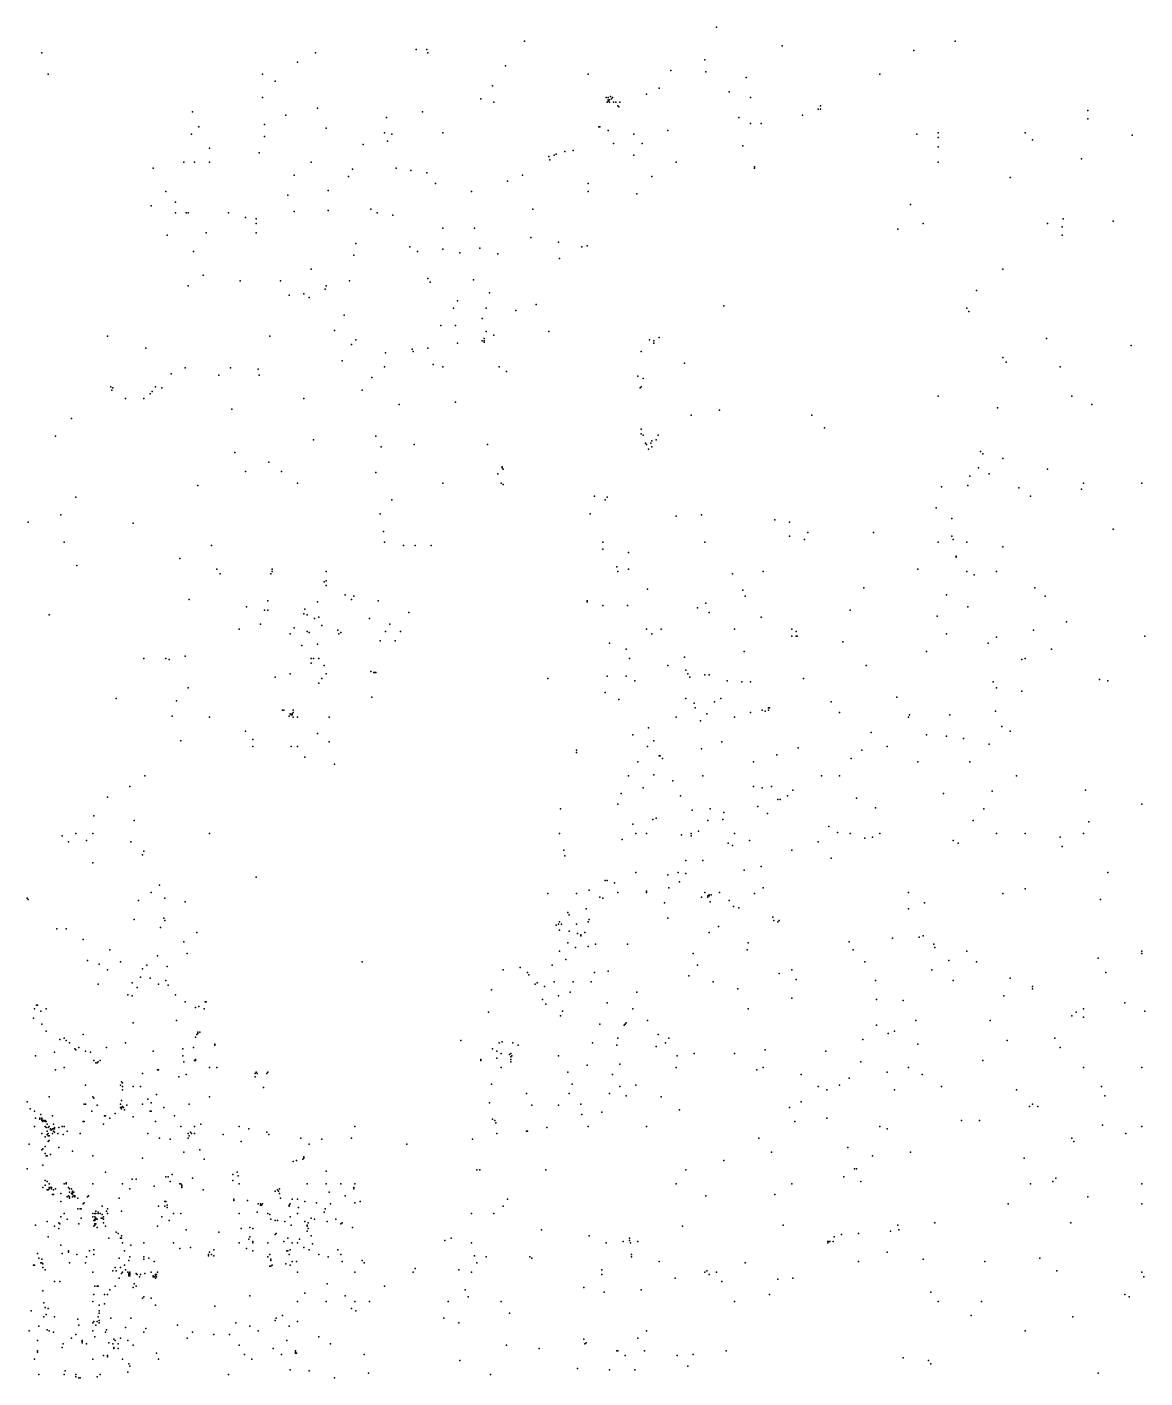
# Model space of a CAD drawing. Header units: metres. Extents: x -539835 to 285658, y -214352 to 691648.
# Drawn here: x -41837 to -31249, y 24864 to 37655 of the extents above; entities that cross this region are included whole.
import ezdxf

# ---------------------------------------------------------------- set-up
doc = ezdxf.new("R2010")
doc.units = ezdxf.units.M
doc.layers.add('PROPERTIES', color=7, linetype='CONTINUOUS')

msp = doc.modelspace()

# ---------------------------------------------------------------- linework, layer by layer
at = {"layer": 'PROPERTIES'}
for p in [(-35307.35, 37654.53), (-37125.594, 37520.946), (-33047.101, 37520.946), (-41696.319, 37409.626), (-39104.567, 37409.626), (-38150.24, 37443.022), (-38049.785, 37443.022), (-38039.739, 37409.626), (-34684.526, 37476.418), (-33438.877, 37431.89), (-39275.342, 37320.57), (-37306.414, 37287.174), (-35739.308, 37242.646), (-35417.851, 37342.834), (-35407.805, 37231.514), (-41636.046, 37209.25), (-39606.845, 37209.25), (-39486.298, 37142.458), (-37426.961, 37097.93), (-36522.861, 37209.25), (-35026.074, 37175.854), (-33760.335, 37209.25), (-39606.845, 36986.61), (-37537.462, 36975.478), (-36352.087, 36986.61), (-36331.996, 36986.61), (-36311.905, 36997.742), (-36301.859, 36975.478), (-36301.859, 36975.478), (-36291.814, 36986.61), (-35970.356, 37020.006), (-35849.809, 37075.666), (-35186.803, 37042.27), (-34985.892, 36986.61), (-40269.851, 36853.026), (-39084.476, 36886.422), (-38089.967, 36853.026), (-37416.915, 36942.082), (-36342.041, 36942.082), (-36331.996, 36964.346), (-36331.996, 36953.214), (-36321.95, 36964.346), (-36321.95, 36964.346), (-36321.95, 36942.082), (-36281.768, 36942.082), (-36261.677, 36942.082), (-36241.586, 36908.686), (-36231.54, 36897.554), (-36221.495, 36942.082), (-34342.977, 36875.29), (-34322.886, 36908.686), (-34322.886, 36875.29), (-31791.407, 36864.158), (-31791.407, 36864.158), (-39586.754, 36730.574), (-39385.843, 36819.63), (-38431.516, 36797.366), (-35096.393, 36797.366), (-34985.892, 36741.706), (-34885.437, 36741.706), (-34493.66, 36819.63), (-31791.407, 36786.234), (-40279.897, 36641.518), (-40209.578, 36708.31), (-39586.754, 36619.254), (-39004.112, 36697.178), (-38451.607, 36652.65), (-38381.288, 36641.518), (-37899.102, 36652.65), (-36422.406, 36708.31), (-36412.36, 36708.31), (-36331.996, 36674.914), (-36090.903, 36641.518), (-35769.445, 36674.914), (-33408.741, 36641.518), (-33207.83, 36652.65), (-33207.83, 36608.122), (-32384.095, 36652.65), (-32313.776, 36585.858), (-31369.494, 36630.386), (-40109.122, 36507.934), (-39636.982, 36463.406), (-38652.518, 36541.33), (-38421.47, 36574.726), (-36743.863, 36474.538), (-36663.499, 36485.67), (-36281.768, 36552.462), (-36010.538, 36552.462), (-35056.211, 36530.198), (-33207.83, 36519.066), (-40350.216, 36374.35), (-40249.76, 36374.35), (-40109.122, 36374.35), (-39144.75, 36374.35), (-36894.547, 36430.01), (-36884.501, 36396.614), (-36844.319, 36441.142), (-36824.228, 36452.274), (-36090.903, 36441.142), (-35689.081, 36374.35), (-34945.71, 36329.822), (-33207.83, 36374.35), (-31851.681, 36407.746), (-40641.537, 36318.69), (-39305.478, 36251.898), (-38793.155, 36240.766), (-38752.973, 36307.558), (-38341.106, 36318.69), (-38200.468, 36296.426), (-38049.785, 36274.162), (-37145.685, 36251.898), (-35920.128, 36240.766), (-34945.71, 36318.69), (-32524.732, 36229.634), (-40520.99, 36096.05), (-38984.021, 36107.182), (-37969.42, 36173.974), (-37627.872, 36096.05), (-37286.323, 36196.238), (-36522.861, 36173.974), (-36522.861, 36096.05), (-36060.766, 36073.786), (-40661.628, 35962.466), (-40430.58, 35995.862), (-39365.752, 36062.654), (-33469.014, 35973.598), (-40430.58, 35895.674), (-40330.125, 35895.674), (-40310.033, 35895.674), (-39928.303, 35895.674), (-39767.574, 35851.146), (-39667.118, 35840.014), (-39305.478, 35906.806), (-38984.021, 35917.938), (-38582.199, 35929.07), (-38521.926, 35895.674), (-38371.242, 35873.41), (-37045.23, 35929.07), (-32022.455, 35840.014), (-31550.314, 35817.75), (-40139.259, 35706.43), (-39667.118, 35795.486), (-39667.118, 35706.43), (-37899.102, 35750.958), (-37899.102, 35750.958), (-37597.735, 35750.958), (-33589.561, 35739.826), (-33348.468, 35795.486), (-32173.138, 35795.486), (-32032.501, 35762.09), (-40510.944, 35684.166), (-38722.837, 35606.242), (-38210.514, 35572.846), (-37547.507, 35561.714), (-37065.321, 35661.902), (-36804.137, 35617.374), (-36583.135, 35572.846), (-36532.907, 35583.978), (-32032.501, 35684.166), (-40259.806, 35528.318), (-38742.928, 35494.922), (-38140.195, 35528.318), (-37899.102, 35550.582), (-37738.373, 35517.186), (-37376.733, 35506.054), (-36794.091, 35461.526), (-40169.396, 35305.678), (-39144.75, 35361.338), (-32595.051, 35361.338), (-40310.033, 35205.49), (-39817.802, 35250.018), (-39436.071, 35250.018), (-39004.112, 35205.49), (-38783.11, 35250.018), (-38039.739, 35272.282), (-38019.648, 35238.886), (-37607.781, 35261.15), (-39355.706, 35116.434), (-39215.069, 35127.566), (-39164.841, 35094.17), (-39014.158, 35172.094), (-37758.464, 35060.774), (-37457.097, 35138.698), (-32846.19, 35160.962), (-38833.338, 34927.19), (-37798.646, 34993.982), (-37487.234, 34993.982), (-37205.959, 34971.718), (-37015.093, 35027.378), (-35237.031, 35016.246), (-32936.6, 34993.982), (-32916.509, 34960.586), (-37919.193, 34827.002), (-37778.555, 34827.002), (-37527.416, 34893.794), (-41073.495, 34726.814), (-41073.495, 34726.814), (-39536.526, 34726.814), (-38923.748, 34782.474), (-38722.837, 34693.418), (-37527.416, 34682.286), (-37507.325, 34704.55), (-37507.325, 34682.286), (-37507.325, 34671.154), (-37487.234, 34771.342), (-37416.915, 34737.946), (-36894.547, 34771.342), (-35940.219, 34693.418), (-35900.037, 34682.286), (-35849.809, 34715.682), (-32183.184, 34704.55), (-40711.855, 34615.494), (-40711.855, 34615.494), (-38763.019, 34648.89), (-38441.561, 34570.966), (-38190.422, 34604.362), (-38180.377, 34582.098), (-38039.739, 34615.494), (-37758.464, 34660.022), (-36020.584, 34582.098), (-35900.037, 34660.022), (-35900.037, 34660.022), (-31379.54, 34637.758), (-40340.17, 34426.25), (-40340.17, 34426.25), (-39908.211, 34426.25), (-39647.027, 34415.118), (-38853.429, 34493.042), (-38451.607, 34437.382), (-37989.511, 34459.646), (-37899.102, 34437.382), (-37366.687, 34437.382), (-35608.716, 34470.778), (-32595.051, 34526.438), (-32564.915, 34481.91), (-32052.592, 34437.382), (-40470.762, 34370.59), (-40018.713, 34359.458), (-39636.982, 34359.458), (-38572.153, 34337.194), (-37296.369, 34392.854), (-36050.72, 34348.326), (-36000.493, 34326.062), (-41043.359, 34248.138), (-41043.359, 34248.138), (-41033.313, 34214.742), (-41023.267, 34237.006), (-40671.673, 34181.346), (-40651.582, 34203.61), (-40621.446, 34248.138), (-40561.172, 34237.006), (-38662.563, 34214.742), (-36030.629, 34237.006), (-36020.584, 34248.138), (-33207.83, 34159.082), (-31942.091, 34159.082), (-40902.721, 34136.818), (-40731.947, 34136.818), (-39898.166, 34036.63), (-39215.069, 34136.818), (-38310.969, 34081.158), (-37778.555, 34103.422), (-35277.213, 34025.498), (-32645.279, 34047.762), (-31751.225, 34081.158), (-41415.044, 33947.574), (-35548.443, 33980.97), (-34403.25, 33980.97), (-41565.727, 33780.594), (-38531.971, 33780.594), (-36020.584, 33847.386), (-36020.584, 33802.858), (-36000.493, 33791.726), (-35859.855, 33791.726), (-34282.704, 33858.518), (-39124.659, 33747.198), (-38481.743, 33680.406), (-38170.331, 33702.67), (-37477.188, 33702.67), (-35980.402, 33713.802), (-35970.356, 33702.67), (-35950.265, 33658.142), (-35930.174, 33713.802), (-35920.128, 33736.066), (-35920.128, 33680.406), (-35879.946, 33747.198), (-39868.029, 33624.746), (-39546.572, 33535.69), (-32806.008, 33635.878), (-32806.008, 33635.878), (-32785.917, 33613.614), (-32595.051, 33569.086), (-39767.574, 33446.634), (-39426.025, 33446.634), (-38531.971, 33435.502), (-37376.733, 33424.37), (-37336.551, 33491.162), (-37336.551, 33480.03), (-37326.505, 33468.898), (-32906.463, 33402.106), (-32826.099, 33480.03), (-32725.643, 33424.37), (-32173.138, 33468.898), (-40219.624, 33313.05), (-39275.342, 33335.314), (-37899.102, 33335.314), (-37346.596, 33335.314), (-37326.505, 33324.182), (-33177.693, 33301.918), (-32926.554, 33313.05), (-32444.368, 33290.786), (-31851.681, 33279.654), (-31831.59, 33335.314), (-31279.084, 33335.314), (-41374.862, 33201.73), (-38381.288, 33179.466), (-36462.588, 33212.862), (-36362.132, 33179.466), (-36342.041, 33201.73), (-32333.867, 33212.862), (-41515.499, 33034.75), (-38491.789, 33045.882), (-36502.77, 33045.882), (-35689.081, 33023.618), (-35447.987, 33034.75), (-33227.921, 33101.542), (-33077.238, 33001.354), (-41826.911, 32967.958), (-40832.402, 32956.826), (-38461.652, 32878.902), (-34754.844, 32990.222), (-34614.207, 32967.958), (-31550.314, 32901.166), (-41485.363, 32778.714), (-40089.031, 32745.318), (-38451.607, 32778.714), (-38270.787, 32745.318), (-38160.286, 32745.318), (-38009.603, 32745.318), (-36382.224, 32778.714), (-35417.851, 32778.714), (-34614.207, 32834.374), (-34473.569, 32800.978), (-34443.432, 32867.77), (-33820.608, 32867.77), (-33207.83, 32778.714), (-33077.238, 32834.374), (-33067.192, 32800.978), (-32936.6, 32778.714), (-40390.398, 32622.866), (-36382.224, 32711.922), (-36141.13, 32678.526), (-33037.055, 32645.13), (-33037.055, 32633.998), (-32595.051, 32734.186), (-41364.816, 32556.074), (-40038.804, 32522.678), (-39516.435, 32522.678), (-39516.435, 32500.414), (-39004.112, 32500.414), (-36251.631, 32544.942), (-36241.586, 32500.414), (-36141.13, 32522.678), (-34865.346, 32500.414), (-33398.695, 32522.678), (-32936.6, 32500.414), (-32655.325, 32500.414), (-40008.667, 32478.15), (-39526.481, 32478.15), (-39024.203, 32400.226), (-39004.112, 32411.358), (-39004.112, 32366.83), (-35156.666, 32478.15), (-32866.281, 32467.018), (-40299.988, 32233.246), (-40299.988, 32233.246), (-38823.292, 32277.774), (-38763.019, 32233.246), (-38742.928, 32266.642), (-35960.31, 32333.434), (-35056.211, 32322.302), (-35036.12, 32266.642), (-33911.018, 32344.566), (-33911.018, 32344.566), (-33127.465, 32277.774), (-32293.685, 32344.566), (-32193.229, 32266.642), (-39757.528, 32166.454), (-39586.754, 32133.058), (-39556.617, 32222.114), (-39556.617, 32133.058), (-39205.023, 32144.19), (-39084.476, 32210.982), (-38511.88, 32222.114), (-38220.559, 32110.794), (-36532.907, 32222.114), (-36532.907, 32210.982), (-36382.224, 32177.586), (-36151.176, 32177.586), (-35488.17, 32155.322), (-35407.805, 32199.85), (-35377.669, 32110.794), (-34041.61, 32133.058), (-32926.554, 32166.454), (-41626, 32088.53), (-39626.936, 31999.474), (-39215.069, 32099.662), (-39184.932, 32088.53), (-39114.613, 32055.134), (-39074.431, 32066.266), (-39044.294, 31988.342), (-38592.244, 32055.134), (-38401.379, 31999.474), (-34885.437, 32066.266), (-33217.875, 32077.398), (-31992.318, 32021.738), (-39827.847, 31954.946), (-39345.661, 31910.418), (-39305.478, 31966.078), (-39184.932, 31932.682), (-39164.841, 31921.55), (-38893.611, 31943.814), (-38883.565, 31910.418), (-38863.474, 31921.55), (-38441.561, 31932.682), (-38300.924, 31932.682), (-35970.356, 31954.946), (-35920.128, 31910.418), (-35829.718, 31954.946), (-35136.575, 31954.946), (-34594.116, 31954.946), (-34594.116, 31888.154), (-34553.933, 31932.682), (-34553.933, 31888.154), (-34543.888, 31888.154), (-33127.465, 31910.418), (-32655.325, 31877.022), (-32303.73, 31943.814), (-31248.948, 31888.154), (-39235.16, 31799.098), (-39084.476, 31810.23), (-38491.789, 31843.626), (-38351.151, 31843.626), (-36321.95, 31821.362), (-36161.221, 31765.702), (-35046.165, 31743.438), (-34111.929, 31832.494), (-33318.331, 31743.438), (-32735.689, 31821.362), (-32132.956, 31765.702), (-40731.947, 31676.646), (-40520.99, 31676.646), (-40490.853, 31665.514), (-40340.17, 31698.91), (-39144.75, 31676.646), (-39144.75, 31632.118), (-39124.659, 31676.646), (-39074.431, 31676.646), (-39024.203, 31609.854), (-36131.085, 31676.646), (-35769.445, 31609.854), (-35608.716, 31687.778), (-33890.927, 31609.854), (-32414.231, 31665.514), (-32384.095, 31676.646), (-39486.298, 31498.534), (-39345.661, 31531.93), (-39044.294, 31487.402), (-39004.112, 31531.93), (-38582.199, 31554.194), (-38552.062, 31543.062), (-38542.017, 31543.062), (-38531.971, 31543.062), (-36904.592, 31487.402), (-36342.041, 31509.666), (-36161.221, 31509.666), (-36080.857, 31465.138), (-35598.671, 31565.326), (-35578.58, 31531.93), (-35558.488, 31498.534), (-35417.851, 31520.798), (-35377.669, 31520.798), (-35206.894, 31465.138), (-35206.894, 31465.138), (-34483.615, 31487.402), (-31680.906, 31476.27), (-31600.542, 31465.138), (-40310.033, 31398.346), (-39074.431, 31442.874), (-36362.132, 31353.818), (-35066.257, 31454.006), (-34985.892, 31454.006), (-32685.461, 31454.006), (-32655.325, 31398.346), (-32414.231, 31364.95), (-40993.131, 31298.158), (-40420.535, 31275.894), (-38572.153, 31309.29), (-36231.54, 31287.026), (-35598.671, 31298.158), (-35518.306, 31253.63), (-35327.441, 31264.762), (-35267.168, 31298.158), (-34222.43, 31264.762), (-33599.606, 31309.29), (-40460.717, 31131.178), (-40109.122, 31120.046), (-39415.98, 31186.838), (-39405.934, 31186.838), (-39355.706, 31131.178), (-39345.661, 31153.442), (-39335.615, 31142.31), (-39325.57, 31153.442), (-39325.57, 31142.31), (-39315.524, 31186.838), (-39315.524, 31164.574), (-39315.524, 31120.046), (-39275.342, 31120.046), (-38973.975, 31120.046), (-35689.081, 31120.046), (-35508.261, 31209.102), (-35458.033, 31086.65), (-35397.76, 31153.442), (-35136.575, 31120.046), (-34985.892, 31164.574), (-34875.391, 31186.838), (-34845.254, 31175.706), (-34815.118, 31209.102), (-34815.118, 31209.102), (-34815.118, 31186.838), (-34815.118, 31186.838), (-34805.072, 31209.102), (-34805.072, 31209.102), (-34142.066, 31164.574), (-33489.105, 31120.046), (-33479.06, 31142.31), (-33097.329, 31142.31), (-32665.37, 31175.706), (-39767.574, 30986.462), (-39084.476, 30964.198), (-35950.265, 31019.858), (-33840.699, 30975.33), (-32605.097, 31030.99), (-32524.732, 30986.462), (-40380.352, 30897.406), (-39697.255, 30908.538), (-39697.255, 30841.746), (-39335.615, 30841.746), (-39275.342, 30841.746), (-38973.975, 30886.274), (-36100.948, 30953.066), (-36100.948, 30953.066), (-35960.31, 30841.746), (-35900.037, 30897.406), (-35257.122, 30886.274), (-34533.842, 30830.614), (-33690.016, 30841.746), (-33318.331, 30953.066), (-33127.465, 30941.934), (-32966.737, 30919.67), (-32725.643, 30864.01), (-39205.023, 30741.558), (-36633.362, 30808.35), (-36633.362, 30786.086), (-35849.809, 30752.69), (-35839.764, 30752.69), (-35819.673, 30730.426), (-35819.673, 30730.426), (-35447.987, 30819.482), (-35447.987, 30819.482), (-34734.753, 30763.822), (-34031.565, 30730.426), (-33931.109, 30808.35), (-38923.748, 30674.766), (-36050.72, 30697.03), (-35900.037, 30574.578), (-34955.755, 30697.03), (-33398.695, 30697.03), (-32906.463, 30697.03), (-40862.539, 30463.258), (-40721.901, 30563.446), (-36141.13, 30563.446), (-36000.493, 30452.126), (-35719.217, 30518.918), (-35719.217, 30518.918), (-35437.942, 30563.446), (-34955.755, 30463.258), (-34875.391, 30452.126), (-34784.981, 30463.258), (-34312.84, 30563.446), (-34142.066, 30563.446), (-32464.459, 30563.446), (-41073.495, 30363.07), (-36211.449, 30396.466), (-35648.898, 30374.202), (-34724.708, 30340.806), (-34704.617, 30340.806), (-34704.617, 30340.806), (-34634.298, 30374.202), (-34584.07, 30429.862), (-33981.337, 30351.938), (-33157.602, 30396.466), (-32695.507, 30418.73), (-31811.498, 30429.862), (-36784.046, 30251.75), (-36241.586, 30296.278), (-35538.397, 30240.618), (-35367.623, 30251.75), (-35237.031, 30218.354), (-34915.573, 30274.014), (-34825.163, 30207.222), (-33800.517, 30262.882), (-32775.871, 30251.75), (-31279.084, 30296.278), (-41204.087, 30184.958), (-40822.356, 30140.43), (-36100.948, 30107.034), (-35910.083, 30151.562), (-35879.946, 30162.694), (-35387.714, 30140.43), (-35247.076, 30151.562), (-34242.521, 30084.77), (-32876.327, 30140.43), (-31781.362, 30129.298), (-41505.454, 29995.714), (-41445.181, 29940.054), (-41374.862, 30017.978), (-41274.406, 29951.186), (-41214.133, 30017.978), (-40852.493, 29940.054), (-40109.122, 30017.978), (-36794.091, 30017.978), (-36201.404, 29962.318), (-36070.811, 30017.978), (-35970.356, 30017.978), (-35638.853, 30006.846), (-35548.443, 30017.978), (-35548.443, 29995.714), (-35548.443, 29995.714), (-35478.124, 30040.242), (-35136.575, 30017.978), (-34995.938, 29951.186), (-34342.977, 29940.054), (-34162.157, 30029.11), (-34041.61, 30017.978), (-33900.973, 29973.45), (-33830.654, 29984.582), (-33760.335, 30017.978), (-33067.192, 29951.186), (-32655.325, 30017.978), (-32384.095, 30017.978), (-32052.592, 29984.582), (-31831.59, 30017.978), (-40741.992, 29817.602), (-40731.947, 29850.998), (-36753.909, 29862.13), (-36743.863, 29806.47), (-35196.849, 29928.922), (-35156.666, 29906.658), (-34594.116, 29862.13), (-33016.964, 29928.922), (-32032.501, 29895.526), (-41214.133, 29739.678), (-35598.671, 29761.942), (-35437.942, 29761.942), (-34885.437, 29706.282), (-34222.43, 29784.206), (-39667.118, 29606.094), (-36362.132, 29572.698), (-36342.041, 29572.698), (-36271.722, 29550.434), (-36070.811, 29650.622), (-35769.445, 29628.358), (-35668.989, 29650.622), (-35658.944, 29561.566), (-35598.671, 29639.49), (-35046.165, 29672.886), (-31600.542, 29650.622), (-40661.628, 29461.378), (-40661.628, 29461.378), (-40581.263, 29528.17), (-36904.592, 29450.246), (-36633.362, 29450.246), (-36512.816, 29483.642), (-36241.586, 29461.378), (-35970.356, 29472.51), (-35970.356, 29461.378), (-35759.399, 29505.906), (-35417.851, 29461.378), (-35387.714, 29427.982), (-35387.714, 29427.982), (-35377.669, 29439.114), (-35377.669, 29427.982), (-35357.577, 29439.114), (-35277.213, 29461.378), (-34945.71, 29450.246), (-34945.71, 29450.246), (-34865.346, 29505.906), (-33489.105, 29461.378), (-32595.051, 29450.246), (-32384.095, 29494.774), (-41836.957, 29405.718), (-41826.911, 29394.586), (-40782.174, 29383.454), (-40531.036, 29405.718), (-40340.17, 29372.322), (-36542.952, 29305.53), (-36412.36, 29416.85), (-36382.224, 29405.718), (-35799.582, 29361.19), (-35447.987, 29416.85), (-35387.714, 29416.85), (-35367.623, 29372.322), (-35186.803, 29383.454), (-35146.621, 29327.794), (-35096.393, 29316.662), (-33489.105, 29305.53), (-33338.422, 29361.19), (-31670.861, 29394.586), (-40822.356, 29205.342), (-40541.081, 29216.474), (-40531.036, 29194.21), (-36794.091, 29183.078), (-36713.727, 29272.134), (-36703.681, 29249.87), (-36522.861, 29183.078), (-36512.816, 29205.342), (-35769.445, 29216.474), (-34774.936, 29227.606), (-34764.89, 29194.21), (-34724.708, 29183.078), (-34714.662, 29194.21), (-41555.682, 29116.286), (-41465.272, 29116.286), (-40571.218, 29127.418), (-40229.669, 29082.89), (-36824.228, 29149.682), (-36804.137, 29160.814), (-36794.091, 29105.154), (-36774, 29160.814), (-36703.681, 29094.022), (-36633.362, 29160.814), (-36623.317, 29071.758), (-36593.18, 29060.626), (-36593.18, 29049.494), (-36552.998, 29082.89), (-35377.669, 29082.89), (-35287.259, 29138.55), (-33388.65, 29038.362), (-33348.468, 29049.494), (-41304.543, 29016.098), (-41053.404, 28915.91), (-40350.216, 28993.834), (-36713.727, 28982.702), (-36643.408, 28938.174), (-36522.861, 28949.306), (-36452.542, 28971.57), (-36151.176, 28971.57), (-35016.029, 28915.91), (-35005.983, 28982.702), (-34051.656, 28993.834), (-34011.474, 28915.91), (-33639.788, 29027.23), (-33248.012, 28971.57), (-33237.966, 28938.174), (-41264.361, 28815.722), (-41153.86, 28782.326), (-40952.949, 28804.59), (-40601.354, 28860.25), (-40320.079, 28882.514), (-38662.563, 28804.59), (-36794.091, 28904.778), (-36733.818, 28826.854), (-35528.352, 28882.514), (-33900.973, 28804.59), (-33900.973, 28804.59), (-33107.374, 28815.722), (-32936.6, 28904.778), (-32846.19, 28804.59), (-31690.952, 28837.986), (-31279.084, 28904.778), (-31279.084, 28882.514), (-41073.495, 28726.666), (-40762.083, 28659.874), (-40741.992, 28737.798), (-40701.81, 28771.194), (-40510.944, 28760.062), (-37326.505, 28726.666), (-37165.776, 28748.93), (-37095.458, 28704.402), (-37085.412, 28682.138), (-36864.41, 28771.194), (-36462.588, 28704.402), (-36331.996, 28715.534), (-35568.534, 28671.006), (-35488.17, 28771.194), (-34714.662, 28693.27), (-34594.116, 28726.666), (-33268.103, 28726.666), (-31620.633, 28704.402), (-41163.905, 28593.082), (-40842.448, 28604.214), (-40792.22, 28559.686), (-40671.673, 28648.742), (-40591.309, 28593.082), (-40520.99, 28626.478), (-40500.899, 28581.95), (-37437.006, 28537.422), (-37025.139, 28593.082), (-37005.048, 28604.214), (-36934.729, 28570.818), (-36844.319, 28615.346), (-36663.499, 28615.346), (-36492.725, 28615.346), (-35337.486, 28615.346), (-35106.439, 28548.554), (-34553.933, 28637.61), (-33800.517, 28626.478), (-33067.192, 28626.478), (-32524.732, 28648.742), (-32313.776, 28570.818), (-32313.776, 28548.554), (-40882.63, 28492.894), (-40842.448, 28481.762), (-40430.58, 28492.894), (-40340.17, 28426.102), (-40149.305, 28426.102), (-40139.259, 28426.102), (-36954.82, 28448.366), (-36924.683, 28403.838), (-36804.137, 28481.762), (-36693.636, 28515.158), (-36342.041, 28414.97), (-36060.766, 28515.158), (-34594.116, 28459.498), (-33790.472, 28448.366), (-33539.333, 28437.234), (-32585.006, 28481.762), (-31439.813, 28414.97), (-41776.684, 28270.254), (-41766.638, 28359.31), (-41746.547, 28392.706), (-41736.502, 28392.706), (-41736.502, 28392.706), (-41706.365, 28337.046), (-41656.137, 28359.31), (-40239.715, 28370.442), (-40209.578, 28381.574), (-40159.35, 28359.31), (-37467.143, 28325.914), (-36784.046, 28292.518), (-36763.954, 28337.046), (-36100.948, 28359.31), (-35005.983, 28359.31), (-31942.091, 28292.518), (-31901.908, 28325.914), (-31831.59, 28359.31), (-31831.59, 28281.386), (-31248.948, 28337.046), (-41696.319, 28214.594), (-41656.137, 28147.802), (-40832.402, 28225.726), (-40420.535, 28247.99), (-36412.36, 28214.594), (-36181.313, 28203.462), (-36171.267, 28214.594), (-36161.221, 28225.726), (-35960.31, 28247.99), (-33790.472, 28203.462), (-33790.472, 28203.462), (-33619.697, 28147.802), (-33619.697, 28147.802), (-33418.786, 28247.99), (-32715.598, 28247.99), (-41525.545, 28069.878), (-41485.363, 28081.01), (-41465.272, 28058.746), (-41435.135, 28036.482), (-41304.543, 28114.406), (-40902.721, 28036.482), (-40239.715, 28092.142), (-40229.669, 28114.406), (-40219.624, 28136.67), (-40219.624, 28125.538), (-40199.532, 28136.67), (-40058.895, 28025.35), (-40058.895, 28014.218), (-37728.327, 28058.746), (-37366.687, 28036.482), (-37336.551, 28047.614), (-37236.095, 28036.482), (-37185.868, 28014.218), (-36482.679, 28036.482), (-36251.631, 28014.218), (-36241.586, 28081.01), (-35859.855, 28114.406), (-35789.536, 28036.482), (-35759.399, 28081.01), (-33921.064, 28069.878), (-33679.971, 28125.538), (-33398.695, 28025.35), (-32554.869, 28058.746), (-32102.819, 28081.01), (-41756.593, 27914.03), (-41575.773, 27947.426), (-41384.907, 27980.822), (-41374.862, 27969.69), (-41344.725, 27991.954), (-41344.725, 27991.954), (-41284.452, 27958.558), (-41234.224, 27947.426), (-41083.541, 27991.954), (-40641.537, 27958.558), (-40360.261, 27980.822), (-40360.261, 27914.03), (-40259.806, 27991.954), (-37426.961, 27980.822), (-37386.778, 27958.558), (-37386.778, 27891.766), (-37346.596, 27936.294), (-37266.232, 27925.162), (-37256.186, 27936.294), (-37256.186, 27902.898), (-37246.141, 27914.03), (-36804.137, 27914.03), (-35879.946, 28003.086), (-35679.035, 27914.03), (-35518.306, 27936.294), (-35136.575, 27936.294), (-34845.254, 27969.69), (-34272.658, 27958.558), (-32052.592, 27991.954), (-41565.727, 27780.446), (-41485.363, 27802.71), (-41204.087, 27869.502), (-41183.996, 27847.238), (-41173.951, 27847.238), (-41173.951, 27847.238), (-41163.905, 27858.37), (-41163.905, 27858.37), (-41143.814, 27869.502), (-40601.354, 27780.446), (-40591.309, 27780.446), (-40350.216, 27858.37), (-40249.76, 27869.502), (-40239.715, 27880.634), (-40239.715, 27880.634), (-40239.715, 27869.502), (-40109.122, 27802.71), (-40038.804, 27802.71), (-39667.118, 27758.182), (-39556.617, 27758.182), (-37537.462, 27880.634), (-37537.462, 27869.502), (-37346.596, 27802.71), (-37256.186, 27880.634), (-37256.186, 27858.37), (-36713.727, 27758.182), (-36532.907, 27824.974), (-36221.495, 27836.106), (-35689.081, 27802.71), (-34925.619, 27780.446), (-34865.346, 27802.71), (-33941.155, 27858.37), (-33690.016, 27758.182), (-33489.105, 27802.71), (-32785.917, 27869.502), (-31831.59, 27802.71), (-31279.084, 27802.71), (-41284.452, 27635.73), (-40952.949, 27635.73), (-40942.903, 27669.126), (-40932.858, 27657.994), (-40741.992, 27747.05), (-40400.443, 27713.654), (-40330.125, 27735.918), (-39677.164, 27747.05), (-39677.164, 27713.654), (-39657.073, 27747.05), (-39566.663, 27747.05), (-37437.006, 27646.862), (-37437.006, 27646.862), (-36673.544, 27646.862), (-36291.814, 27735.918), (-36070.811, 27635.73), (-34503.706, 27735.918), (-34142.066, 27635.73), (-34051.656, 27702.522), (-33358.513, 27735.918), (-41626, 27524.41), (-41214.133, 27524.41), (-41204.087, 27513.278), (-40932.858, 27624.598), (-40932.858, 27591.202), (-40832.402, 27624.598), (-40762.083, 27624.598), (-40691.764, 27502.146), (-40691.764, 27502.146), (-40611.4, 27546.674), (-40109.122, 27524.41), (-39596.799, 27613.466), (-37105.503, 27557.806), (-36703.681, 27557.806), (-36321.95, 27557.806), (-36221.495, 27624.598), (-36161.221, 27535.542), (-35829.718, 27524.41), (-34342.977, 27624.598), (-34262.613, 27591.202), (-33619.697, 27591.202), (-33177.693, 27624.598), (-32464.459, 27591.202), (-31660.815, 27624.598), (-31630.679, 27535.542), (-41836.957, 27479.882), (-41806.82, 27413.09), (-41806.82, 27413.09), (-41766.638, 27390.826), (-41294.497, 27457.618), (-41284.452, 27457.618), (-41224.178, 27390.826), (-41173.951, 27446.486), (-40952.949, 27457.618), (-40952.949, 27424.222), (-40942.903, 27491.014), (-40942.903, 27424.222), (-40942.903, 27424.222), (-40942.903, 27413.09), (-40932.858, 27435.354), (-40932.858, 27435.354), (-40922.812, 27424.222), (-40912.766, 27401.958), (-40892.675, 27446.486), (-40892.675, 27446.486), (-40741.992, 27457.618), (-40671.673, 27390.826), (-40661.628, 27468.75), (-40661.628, 27390.826), (-40541.081, 27424.222), (-40299.988, 27457.618), (-37457.097, 27468.75), (-37055.275, 27446.486), (-36804.137, 27446.486), (-36593.18, 27457.618), (-36392.269, 27379.694), (-35658.944, 27401.958), (-34614.207, 27424.222), (-34503.706, 27479.882), (-32343.913, 27435.354), (-32313.776, 27457.618), (-32263.548, 27435.354), (-41766.638, 27246.11), (-41756.593, 27324.034), (-41716.41, 27324.034), (-41716.41, 27312.902), (-41706.365, 27357.43), (-41696.319, 27324.034), (-41696.319, 27312.902), (-41696.319, 27301.77), (-41686.274, 27301.77), (-41686.274, 27290.638), (-41676.228, 27301.77), (-41666.183, 27301.77), (-41666.183, 27290.638), (-41666.183, 27246.11), (-41656.137, 27290.638), (-41646.092, 27268.374), (-41626, 27246.11), (-41595.864, 27346.298), (-41585.818, 27268.374), (-41585.818, 27268.374), (-41505.454, 27246.11), (-41485.363, 27246.11), (-41485.363, 27246.11), (-41304.543, 27290.638), (-41294.497, 27290.638), (-41113.677, 27268.374), (-41103.632, 27346.298), (-41093.586, 27346.298), (-41053.404, 27324.034), (-41003.176, 27368.562), (-40832.402, 27335.166), (-40621.446, 27290.638), (-40440.626, 27346.298), (-40380.352, 27246.11), (-40249.76, 27246.11), (-40189.487, 27268.374), (-39827.847, 27246.11), (-38732.882, 27246.11), (-37426.961, 27312.902), (-37406.87, 27301.77), (-37396.824, 27279.506), (-36583.135, 27357.43), (-36522.861, 27246.11), (-35970.356, 27246.11), (-34563.979, 27290.638), (-34262.613, 27324.034), (-33760.335, 27246.11), (-32986.828, 27301.77), (-32816.053, 27301.77), (-31650.77, 27257.242), (-31279.084, 27246.11), (-41696.319, 27179.318), (-41666.183, 27145.922), (-41656.137, 27234.978), (-41646.092, 27201.582), (-41646.092, 27168.186), (-41636.046, 27234.978), (-41636.046, 27234.978), (-41636.046, 27179.318), (-41636.046, 27157.054), (-41626, 27157.054), (-41615.955, 27223.846), (-41615.955, 27212.714), (-41605.909, 27212.714), (-41595.864, 27223.846), (-41595.864, 27179.318), (-41585.818, 27223.846), (-41585.818, 27201.582), (-41575.773, 27234.978), (-41575.773, 27223.846), (-41575.773, 27190.45), (-41545.636, 27179.318), (-41545.636, 27179.318), (-41535.591, 27234.978), (-41495.408, 27168.186), (-41455.226, 27201.582), (-41334.68, 27179.318), (-41334.68, 27179.318), (-40691.764, 27179.318), (-40581.263, 27134.79), (-40480.808, 27123.658), (-40310.033, 27179.318), (-40310.033, 27134.79), (-40299.988, 27157.054), (-40289.942, 27190.45), (-40279.897, 27179.318), (-40249.76, 27179.318), (-39978.53, 27168.186), (-39737.437, 27223.846), (-39566.663, 27190.45), (-39546.572, 27168.186), (-39245.205, 27134.79), (-39044.294, 27123.658), (-38763.019, 27134.79), (-37617.826, 27123.658), (-37386.778, 27179.318), (-37105.503, 27201.582), (-37095.458, 27201.582), (-36914.638, 27234.978), (-34905.528, 27134.79), (-33690.016, 27223.846), (-31942.091, 27134.79), (-31429.768, 27179.318), (-41816.866, 27079.13), (-41696.319, 27023.47), (-41686.274, 27034.602), (-41666.183, 27056.866), (-41666.183, 26990.074), (-41636.046, 27101.394), (-41626, 27112.526), (-41535.591, 27045.734), (-41404.998, 27012.338), (-40350.216, 27001.206), (-40199.532, 27023.47), (-39807.756, 27101.394), (-39164.841, 27079.13), (-38240.65, 27079.13), (-34784.981, 27001.206), (-34061.702, 27045.734), (-33469.014, 27001.206), (-31921.999, 27101.394), (-41686.274, 26878.754), (-41656.137, 26967.81), (-41646.092, 26967.81), (-41615.955, 26978.942), (-41214.133, 26967.81), (-40741.992, 26945.546), (-40159.35, 26934.414), (-39315.524, 26912.15), (-39285.387, 26923.282), (-39225.114, 26934.414), (-39215.069, 26956.678), (-39215.069, 26945.546), (-35237.031, 26923.282), (-33830.654, 26967.81), (-32394.14, 26945.546), (-41836.957, 26845.358), (-41666.183, 26734.038), (-41093.586, 26811.962), (-40842.448, 26745.17), (-40802.265, 26745.17), (-40520.99, 26767.434), (-40500.899, 26767.434), (-40460.717, 26789.698), (-40269.851, 26756.302), (-39888.12, 26789.698), (-39888.12, 26734.038), (-39847.938, 26811.962), (-39837.893, 26778.566), (-39004.112, 26823.094), (-37577.644, 26834.226), (-37547.507, 26834.226), (-36924.683, 26834.226), (-35598.671, 26834.226), (-34101.884, 26767.434), (-34001.428, 26845.358), (-33981.337, 26845.358), (-32092.774, 26756.302), (-41686.274, 26667.246), (-41666.183, 26689.51), (-41646.092, 26722.906), (-41646.092, 26644.982), (-41636.046, 26644.982), (-41626, 26700.642), (-41626, 26667.246), (-41626, 26656.114), (-41615.955, 26667.246), (-41605.909, 26667.246), (-41605.909, 26656.114), (-41585.818, 26644.982), (-41565.727, 26656.114), (-41515.499, 26611.586), (-41485.363, 26700.642), (-41485.363, 26700.642), (-41465.272, 26711.774), (-41465.272, 26700.642), (-41445.181, 26667.246), (-41435.135, 26656.114), (-41435.135, 26622.718), (-41415.044, 26656.114), (-41415.044, 26611.586), (-41404.998, 26633.85), (-41404.998, 26622.718), (-41404.998, 26611.586), (-41394.953, 26622.718), (-41214.133, 26700.642), (-40932.858, 26700.642), (-40862.539, 26656.114), (-40631.491, 26678.378), (-40480.808, 26722.906), (-40390.398, 26700.642), (-40380.352, 26700.642), (-40370.307, 26689.51), (-40370.307, 26678.378), (-40370.307, 26667.246), (-40169.396, 26644.982), (-39827.847, 26700.642), (-39486.298, 26633.85), (-39466.207, 26644.982), (-39456.162, 26633.85), (-39446.116, 26656.114), (-39446.116, 26611.586), (-39184.932, 26700.642), (-39004.112, 26700.642), (-38973.975, 26622.718), (-38863.474, 26700.642), (-38742.928, 26667.246), (-38742.928, 26656.114), (-38732.882, 26700.642), (-35689.081, 26700.642), (-34594.116, 26700.642), (-33941.155, 26722.906), (-32333.867, 26700.642), (-32122.91, 26722.906), (-31279.084, 26700.642), (-41595.864, 26600.454), (-41585.818, 26600.454), (-41515.499, 26533.662), (-41455.226, 26578.19), (-41455.226, 26578.19), (-41445.181, 26589.322), (-41435.135, 26578.19), (-41435.135, 26567.058), (-41404.998, 26600.454), (-41404.998, 26578.19), (-41394.953, 26589.322), (-41384.907, 26589.322), (-41384.907, 26578.19), (-41354.771, 26567.058), (-41304.543, 26511.398), (-41294.497, 26522.53), (-41264.361, 26578.19), (-41254.315, 26589.322), (-41123.723, 26489.134), (-40962.994, 26567.058), (-40591.309, 26489.134), (-40531.036, 26533.662), (-40531.036, 26489.134), (-40520.99, 26533.662), (-40510.944, 26500.266), (-40510.944, 26478.002), (-39878.075, 26555.926), (-39878.075, 26544.794), (-39747.483, 26544.794), (-39647.027, 26511.398), (-39626.936, 26511.398), (-39626.936, 26500.266), (-39616.891, 26500.266), (-39606.845, 26511.398), (-39436.071, 26567.058), (-39355.706, 26500.266), (-39355.706, 26489.134), (-39345.661, 26511.398), (-39325.57, 26555.926), (-39275.342, 26555.926), (-39265.296, 26478.002), (-39205.023, 26533.662), (-39094.522, 26522.53), (-38963.93, 26511.398), (-38963.93, 26511.398), (-38823.292, 26589.322), (-38732.882, 26522.53), (-38682.654, 26533.662), (-37326.505, 26489.134), (-37286.323, 26555.926), (-35407.805, 26589.322), (-34754.844, 26600.454), (-32544.824, 26511.398), (-31791.407, 26578.19), (-31279.084, 26511.398), (-41515.499, 26388.946), (-41485.363, 26422.342), (-41455.226, 26366.682), (-41455.226, 26366.682), (-41354.771, 26466.87), (-41334.68, 26466.87), (-41324.634, 26466.87), (-41324.634, 26377.814), (-41214.133, 26422.342), (-41214.133, 26422.342), (-41214.133, 26388.946), (-41204.087, 26355.55), (-41194.042, 26422.342), (-41194.042, 26388.946), (-41194.042, 26366.682), (-41194.042, 26355.55), (-41183.996, 26444.606), (-41183.996, 26422.342), (-41183.996, 26377.814), (-41183.996, 26366.682), (-41173.951, 26366.682), (-41173.951, 26366.682), (-41163.905, 26433.474), (-41163.905, 26422.342), (-41143.814, 26422.342), (-41143.814, 26422.342), (-41133.769, 26377.814), (-41133.769, 26377.814), (-41123.723, 26411.21), (-41123.723, 26377.814), (-41113.677, 26388.946), (-41113.677, 26366.682), (-41083.541, 26444.606), (-41073.495, 26466.87), (-41073.495, 26422.342), (-40942.903, 26444.606), (-40561.172, 26388.946), (-40490.853, 26355.55), (-40450.671, 26422.342), (-40380.352, 26422.342), (-39827.847, 26422.342), (-39657.073, 26433.474), (-39556.617, 26422.342), (-39556.617, 26422.342), (-39536.526, 26411.21), (-39526.481, 26366.682), (-39486.298, 26355.55), (-39466.207, 26355.55), (-39345.661, 26388.946), (-39275.342, 26422.342), (-39144.75, 26377.814), (-39114.613, 26366.682), (-39114.613, 26366.682), (-39024.203, 26433.474), (-39014.158, 26466.87), (-38913.702, 26366.682), (-37627.872, 26422.342), (-37416.915, 26422.342), (-41756.593, 26311.022), (-41646.092, 26344.418), (-41575.773, 26299.89), (-41535.591, 26333.286), (-41535.591, 26277.626), (-41525.545, 26322.154), (-41525.545, 26322.154), (-41344.725, 26322.154), (-41204.087, 26299.89), (-41194.042, 26322.154), (-41194.042, 26311.022), (-41183.996, 26322.154), (-41173.951, 26288.758), (-41113.677, 26333.286), (-41113.677, 26333.286), (-41093.586, 26299.89), (-40993.131, 26244.23), (-40973.04, 26233.098), (-40601.354, 26299.89), (-40330.125, 26266.494), (-40018.713, 26244.23), (-39807.756, 26277.626), (-39727.392, 26288.758), (-39697.255, 26277.626), (-39697.255, 26277.626), (-39486.298, 26221.966), (-39486.298, 26221.966), (-39476.253, 26233.098), (-39395.888, 26344.418), (-39335.615, 26311.022), (-39205.023, 26344.418), (-39184.932, 26311.022), (-39184.932, 26299.89), (-39184.932, 26255.362), (-39174.886, 26333.286), (-39174.886, 26333.286), (-39174.886, 26277.626), (-38994.066, 26344.418), (-38863.474, 26322.154), (-38853.429, 26333.286), (-38752.973, 26288.758), (-36964.865, 26266.494), (-35628.807, 26299.89), (-34674.48, 26311.022), (-34121.975, 26221.966), (-33961.246, 26233.098), (-33659.88, 26255.362), (-33589.561, 26311.022), (-33579.515, 26266.494), (-33237.966, 26333.286), (-31952.136, 26333.286), (-41636.046, 26199.702), (-41515.499, 26121.778), (-41063.45, 26188.57), (-40952.949, 26188.57), (-40942.903, 26210.834), (-40942.903, 26188.57), (-40932.858, 26144.042), (-40852.493, 26121.778), (-40731.947, 26144.042), (-40450.671, 26144.042), (-40289.942, 26099.514), (-39827.847, 26144.042), (-39737.437, 26177.438), (-39727.392, 26199.702), (-39697.255, 26155.174), (-39697.255, 26144.042), (-39556.617, 26144.042), (-39405.934, 26155.174), (-39365.752, 26188.57), (-39325.57, 26144.042), (-39275.342, 26144.042), (-39255.251, 26177.438), (-39215.069, 26099.514), (-39144.75, 26210.834), (-39134.704, 26132.91), (-37879.01, 26166.306), (-37818.737, 26188.57), (-37627.872, 26144.042), (-36512.816, 26210.834), (-36352.087, 26144.042), (-36191.358, 26155.174), (-36131.085, 26188.57), (-36131.085, 26166.306), (-36121.039, 26144.042), (-36050.72, 26155.174), (-34252.567, 26155.174), (-34252.567, 26144.042), (-34242.521, 26155.174), (-34232.476, 26155.174), (-34202.339, 26155.174), (-34192.294, 26199.702), (-41736.502, 26043.854), (-41726.456, 25999.326), (-41696.319, 25988.194), (-41505.454, 26043.854), (-41445.181, 26066.118), (-41445.181, 26054.986), (-41364.816, 26032.722), (-41274.406, 26010.458), (-41244.27, 26066.118), (-41204.087, 26077.25), (-41204.087, 26032.722), (-40962.994, 25999.326), (-40912.766, 26066.118), (-40872.584, 25977.062), (-40862.539, 26010.458), (-40731.947, 26010.458), (-40731.947, 25988.194), (-40681.719, 25999.326), (-40631.491, 25965.93), (-40390.398, 26088.382), (-40119.168, 26032.722), (-40119.168, 26021.59), (-40109.122, 26054.986), (-40089.031, 26032.722), (-40068.94, 26077.25), (-40068.94, 26021.59), (-39757.528, 26088.382), (-39697.255, 26066.118), (-39556.617, 26010.458), (-39536.526, 26032.722), (-39526.481, 25988.194), (-39526.481, 25977.062), (-39375.797, 26066.118), (-39365.752, 26066.118), (-39355.706, 26032.722), (-39345.661, 26077.25), (-39325.57, 25965.93), (-39285.387, 25965.93), (-39164.841, 26077.25), (-39074.431, 26032.722), (-39074.431, 26032.722), (-38984.021, 26010.458), (-38893.611, 26077.25), (-38863.474, 26032.722), (-38853.429, 25965.93), (-38662.563, 25977.062), (-38662.563, 25977.062), (-37597.735, 26021.59), (-37487.234, 26010.458), (-37075.366, 26010.458), (-37055.275, 25999.326), (-37055.275, 25999.326), (-36110.994, 26032.722), (-36110.994, 26010.458), (-35849.809, 25965.93), (-33961.246, 25965.93), (-33690.016, 26054.986), (-33348.468, 25988.194), (-32765.826, 25965.93), (-32243.457, 25999.326), (-41776.684, 25932.534), (-41766.638, 25932.534), (-41706.365, 25954.798), (-41696.319, 25954.798), (-41686.274, 25943.666), (-41686.274, 25910.27), (-41686.274, 25910.27), (-41666.183, 25888.006), (-41435.135, 25954.798), (-41284.452, 25954.798), (-41214.133, 25865.742), (-41023.267, 25876.874), (-41003.176, 25910.27), (-40993.131, 25876.874), (-40952.949, 25910.27), (-40942.903, 25854.61), (-40932.858, 25865.742), (-40912.766, 25932.534), (-40902.721, 25888.006), (-40882.63, 25865.742), (-40872.584, 25854.61), (-40872.584, 25843.478), (-40862.539, 25865.742), (-40862.539, 25854.61), (-40862.539, 25843.478), (-40802.265, 25854.61), (-40792.22, 25843.478), (-40762.083, 25843.478), (-40721.901, 25854.61), (-40661.628, 25865.742), (-40621.446, 25843.478), (-40611.4, 25843.478), (-40601.354, 25865.742), (-40601.354, 25865.742), (-39536.526, 25921.402), (-39526.481, 25921.402), (-39516.435, 25932.534), (-39385.843, 25943.666), (-39345.661, 25932.534), (-39275.342, 25865.742), (-38732.882, 25865.742), (-38642.472, 25954.798), (-38180.377, 25865.742), (-38160.286, 25899.138), (-37748.418, 25888.006), (-37627.872, 25865.742), (-37577.644, 25954.798), (-36392.269, 25888.006), (-36392.269, 25843.478), (-35417.851, 25865.742), (-35397.76, 25876.874), (-35377.669, 25843.478), (-35307.35, 25865.742), (-35036.12, 25954.798), (-32082.728, 25876.874), (-31279.084, 25865.742), (-41575.773, 25776.686), (-41525.545, 25776.686), (-41194.042, 25732.158), (-41173.951, 25732.158), (-41163.905, 25732.158), (-41163.905, 25732.158), (-41003.176, 25732.158), (-40962.994, 25810.082), (-40872.584, 25832.346), (-40862.539, 25832.346), (-40832.402, 25721.026), (-40822.356, 25754.422), (-40802.265, 25732.158), (-40772.129, 25821.214), (-40641.537, 25832.346), (-40641.537, 25832.346), (-40641.537, 25821.214), (-40631.491, 25821.214), (-40621.446, 25832.346), (-40621.446, 25810.082), (-40611.4, 25821.214), (-38994.066, 25754.422), (-38451.607, 25732.158), (-36563.043, 25721.026), (-35699.126, 25810.082), (-35257.122, 25776.686), (-34724.708, 25798.95), (-34584.07, 25810.082), (-31258.993, 25821.214), (-41686.274, 25687.63), (-41214.133, 25587.442), (-41204.087, 25654.234), (-41103.632, 25654.234), (-41073.495, 25654.234), (-41073.495, 25654.234), (-41053.404, 25698.762), (-40741.992, 25620.838), (-40731.947, 25631.97), (-40661.628, 25620.838), (-39727.392, 25643.102), (-39275.342, 25587.442), (-39205.023, 25665.366), (-39004.112, 25587.442), (-38823.292, 25643.102), (-38732.882, 25587.442), (-38592.244, 25587.442), (-37848.874, 25587.442), (-37688.145, 25698.762), (-37658.008, 25631.97), (-37346.596, 25587.442), (-36372.178, 25676.498), (-36020.584, 25698.762), (-35136.575, 25587.442), (-34805.072, 25654.234), (-33278.149, 25676.498), (-33207.83, 25587.442), (-32795.962, 25587.442), (-31439.813, 25654.234), (-31399.631, 25631.97), (-41796.775, 25498.386), (-41676.228, 25576.31), (-41666.183, 25531.782), (-41656.137, 25464.99), (-41636.046, 25520.65), (-41153.86, 25554.046), (-41153.86, 25498.386), (-41153.86, 25476.122), (-41103.632, 25565.178), (-40621.446, 25554.046), (-40058.895, 25542.914), (-39415.98, 25453.858), (-38763.019, 25520.65), (-38722.837, 25498.386), (-37266.232, 25476.122), (-32896.418, 25453.858), (-41726.456, 25353.67), (-41676.228, 25442.726), (-41575.773, 25442.726), (-41354.771, 25420.462), (-41344.725, 25364.802), (-41214.133, 25387.066), (-41204.087, 25398.198), (-41204.087, 25398.198), (-41183.996, 25364.802), (-41173.951, 25398.198), (-41163.905, 25442.726), (-41153.86, 25409.33), (-41153.86, 25387.066), (-41043.359, 25431.594), (-40902.721, 25342.538), (-40852.493, 25431.594), (-40711.855, 25331.406), (-40410.489, 25364.802), (-39857.984, 25387.066), (-39727.392, 25353.67), (-39486.298, 25409.33), (-39476.253, 25431.594), (-39355.706, 25353.67), (-39275.342, 25398.198), (-37889.056, 25431.594), (-37748.418, 25387.066), (-31932.045, 25442.726), (-41816.866, 25309.142), (-41736.502, 25220.086), (-41646.092, 25320.274), (-41626, 25309.142), (-41585.818, 25298.01), (-41415.044, 25242.35), (-41374.862, 25275.746), (-41314.588, 25220.086), (-41314.588, 25208.954), (-41314.588, 25197.822), (-41214.133, 25309.142), (-41194.042, 25253.482), (-41093.586, 25298.01), (-41083.541, 25320.274), (-41063.45, 25197.822), (-41013.222, 25231.218), (-41003.176, 25220.086), (-40952.949, 25242.35), (-40882.63, 25220.086), (-40731.947, 25298.01), (-40320.079, 25242.35), (-40269.851, 25298.01), (-40068.94, 25275.746), (-39918.257, 25275.746), (-39647.027, 25309.142), (-39375.797, 25220.086), (-39074.431, 25253.482), (-36563.043, 25231.218), (-36542.952, 25197.822), (-36542.952, 25197.822), (-36050.72, 25242.35), (-35970.356, 25309.142), (-32384.095, 25309.142), (-41736.502, 25119.898), (-41736.502, 25108.766), (-41505.454, 25153.294), (-41495.408, 25186.69), (-41274.406, 25186.69), (-41113.677, 25075.37), (-41073.495, 25075.37), (-41073.495, 25075.37), (-41023.267, 25186.69), (-41013.222, 25153.294), (-41013.222, 25142.162), (-40973.04, 25186.69), (-40973.04, 25142.162), (-40832.402, 25175.558), (-40611.4, 25097.634), (-39827.847, 25175.558), (-39777.619, 25086.502), (-39506.389, 25142.162), (-39426.025, 25086.502), (-39295.433, 25119.898), (-39295.433, 25108.766), (-39295.433, 25097.634), (-39285.387, 25097.634), (-38963.93, 25186.69), (-38642.472, 25086.502), (-37296.369, 25175.558), (-36984.957, 25142.162), (-36984.957, 25142.162), (-36552.998, 25186.69), (-36251.631, 25119.898), (-36241.586, 25119.898), (-36171.267, 25075.37), (-35990.447, 25119.898), (-35679.035, 25075.37), (-35528.352, 25086.502), (-35216.94, 25119.898), (-41766.638, 25041.974), (-41214.133, 25041.974), (-41073.495, 25064.238), (-41073.495, 25064.238), (-40932.858, 25041.974), (-40872.584, 24997.446), (-40862.539, 24975.182), (-40591.309, 25041.974), (-39707.3, 25041.974), (-37738.373, 25030.842), (-36623.317, 24952.918), (-35578.58, 24975.182), (-33539.333, 25053.106), (-33298.24, 25030.842), (-33278.149, 24997.446), (-41726.456, 24897.258), (-41485.363, 24897.258), (-41475.317, 24930.654), (-41374.862, 24897.258), (-41374.862, 24874.994), (-41344.725, 24863.862), (-41334.68, 24863.862), (-41173.951, 24874.994), (-41143.814, 24897.258), (-40882.63, 24919.522), (-39928.303, 24897.258), (-39345.661, 24941.786), (-39164.841, 24930.654), (-38923.748, 24863.862), (-38602.29, 24908.39), (-37447.052, 24897.258), (-36321.95, 24941.786), (-36080.857, 24941.786), (-31690.952, 24908.39)]:
    msp.add_point(p, dxfattribs=at)

doc.saveas('drawing.dxf')
